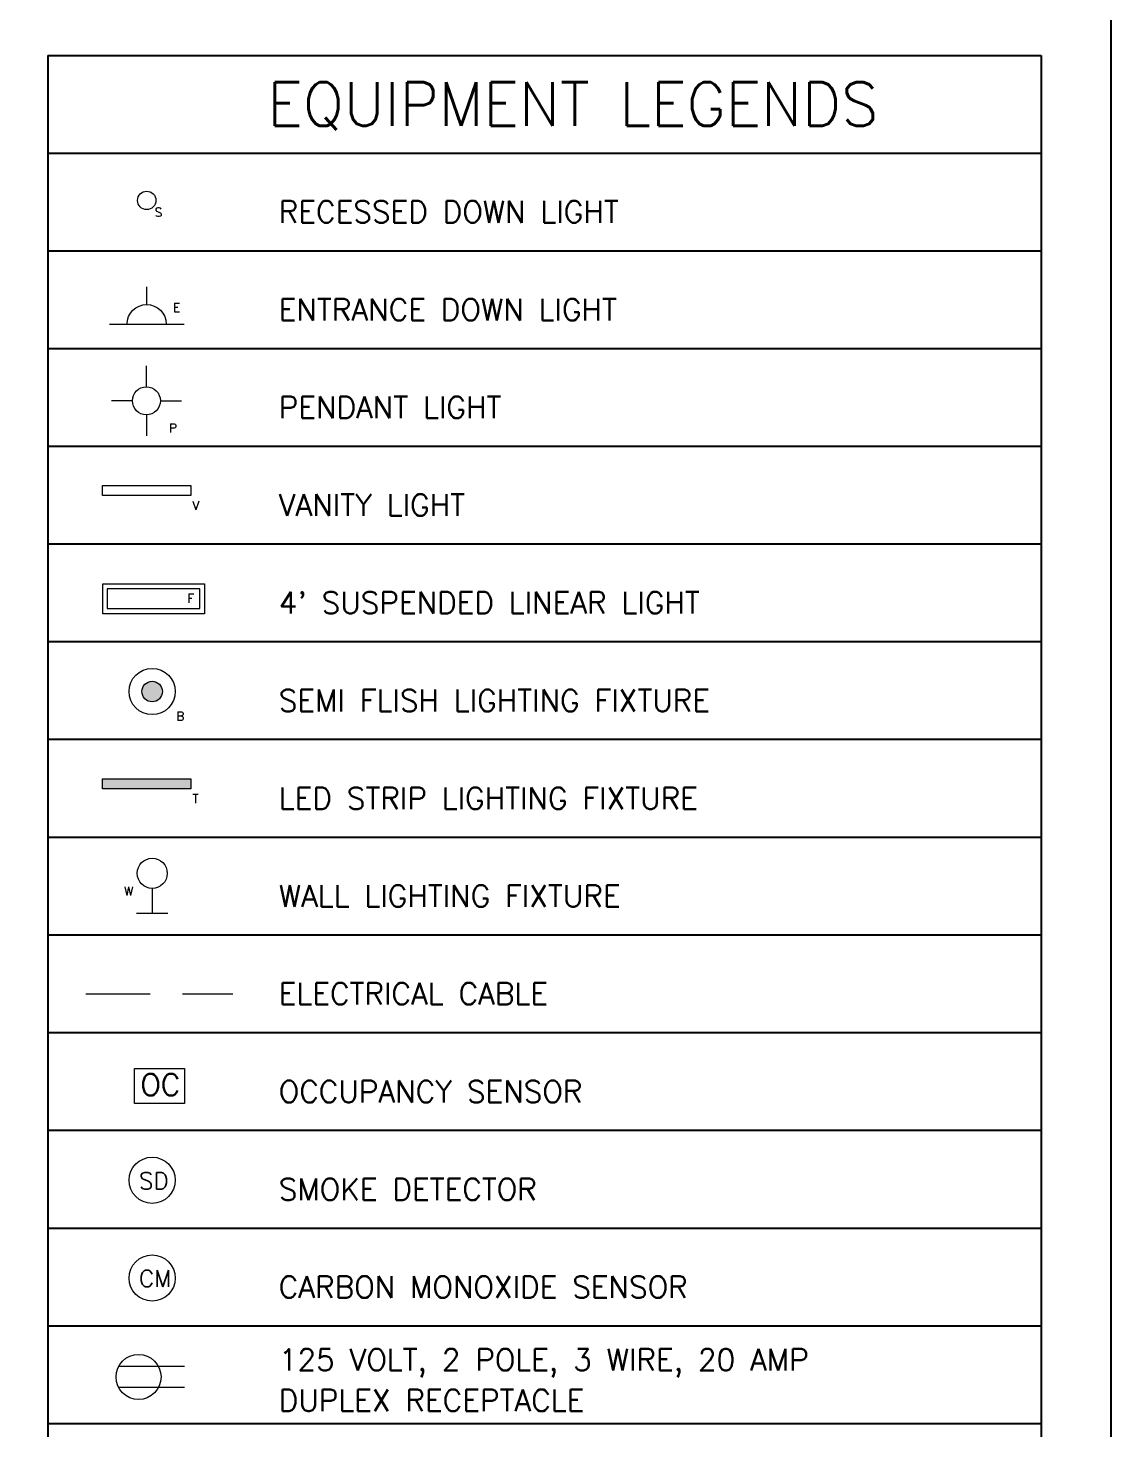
# Model space of a CAD drawing. Header units: millimetres. Extents: x 1591 to 1638, y 1324 to 1492.
# Drawn here: x 1634.23 to 1638.43, y 1481.2 to 1486.63 of the extents above; entities that cross this region are included whole.
import ezdxf
from ezdxf.enums import TextEntityAlignment as Align

# ---------------------------------------------------------------- set-up
doc = ezdxf.new("R2010")
doc.units = ezdxf.units.MM
doc.linetypes.add('HIDDEN', pattern=[0.375, 0.25, -0.125])
doc.linetypes.add('PLANTAS$0$HIDDEN', pattern=[0.375, 0.25, -0.125])
doc.layers.add('Electrico Salidas', color=160, linetype='Continuous', lineweight=15)
doc.layers.add('iluminacion', color=1, linetype='Continuous', lineweight=15)
for name, color, linetype in [('Plump', 7, 'Continuous'), ('TEXTM', 2, 'Continuous'), ('TEXTS', 1, 'Continuous')]:
    doc.layers.add(name, color=color, linetype=linetype)
doc.styles.add('TEXTM', font='romans9.shx')
doc.styles.add('TEXTS', font='romans9.shx')

# ---------------------------------------------------------------- blocks, each defined once
blk = doc.blocks.new('A$Cb34c378b')
at = {"layer": 'iluminacion', "lineweight": -2}
for p, q in [((0, 0.0942, 0), (0, 0.3955, 0)), ((0.1036, 0.1977, 0), (0.1977, 0.1977, 0)), ((0, 0, 0), (0, 0.0942, 0))]:
    blk.add_line(p, q, dxfattribs=at)
blk.add_arc((0, 0.1977, 0), 0.1036, 270, 90, dxfattribs=at)
blk = doc.blocks.new('A$Ca2bb7c67')
at = {"color": 1}
for p, q in [((0.262, 0.367, 0.36), (0.262, 0.525, 0.36)), ((0.158, 0.262, 0.36), (0, 0.262, 0.36)), ((0.367, 0.262, 0.36), (0.525, 0.262, 0.36)), ((0.262, 0.158, 0.36), (0.262, 0, 0.36))]:
    blk.add_line(p, q, dxfattribs=at)
blk.add_circle((0.262, 0.262, 0.36), 0.105, dxfattribs=at)
blk = doc.blocks.new('A$Cfbec699e')
at = {"color": 5}
for p, q in [((0.09, 0.513, 0.36), (0.09, 0.019, 0.36)), ((0.247, 0.513, 0.36), (0.247, 0.019, 0.36))]:
    blk.add_line(p, q, dxfattribs=at)
blk.add_circle((0.169, 0.169, 0.36), 0.169, dxfattribs=at)

msp = doc.modelspace()

# ---------------------------------------------------------------- hatches: boundary and pattern name
at = {"layer": 'iluminacion'}
h = msp.add_hatch(color=3, dxfattribs=at)
h.dxf.hatch_style = 1
h.paths.add_polyline_path([(1634.7511, 1484.06122, 1), (1634.67158, 1484.06122, 1)])
h = msp.add_hatch(color=256, dxfattribs=at)
h.dxf.hatch_style = 1
h.paths.add_polyline_path([(1634.86181, 1483.72302), (1634.51919, 1483.72302), (1634.51919, 1483.68472), (1634.86181, 1483.68472)])

# ---------------------------------------------------------------- linework, layer by layer
at = {"color": 0}
for p, q in [((1634.30655, 1486.52615, 0.35988), (1634.30655, 1485.76865, 0.35988)), ((1638.15701, 1486.52615, 0.35988), (1638.15701, 1473.8701, 0.35988)), ((1634.30655, 1486.1474, 0.35988), (1638.15701, 1486.1474, 0.35988)), ((1634.30655, 1485.76865, 0.35988), (1634.30655, 1473.8701, 0.35988)), ((1634.30655, 1485.76865, 0.35988), (1638.15701, 1485.76865, 0.35988)), ((1638.15701, 1485.38989, 0.35988), (1634.30655, 1485.38989, 0.35988)), ((1638.15701, 1485.01114, 0.35988), (1634.30655, 1485.01114, 0.35988)), ((1638.15701, 1484.63238, 0.35988), (1634.30655, 1484.63238, 0.35988)), ((1638.15701, 1484.25363, 0.35988), (1634.30655, 1484.25363, 0.35988)), ((1638.15701, 1483.87487, 0.35988), (1634.30655, 1483.87487, 0.35988)), ((1638.15701, 1483.49612, 0.35988), (1634.30655, 1483.49612, 0.35988)), ((1638.15701, 1483.11737, 0.35988), (1634.30655, 1483.11737, 0.35988)), ((1638.15701, 1482.73861, 0.35988), (1634.30655, 1482.73861, 0.35988)), ((1638.15701, 1482.35986, 0.35988), (1634.30655, 1482.35986, 0.35988)), ((1638.15701, 1481.9811, 0.35988), (1634.30655, 1481.9811, 0.35988)), ((1638.15701, 1481.60235, 0.35988), (1634.30655, 1481.60235, 0.35988)), ((1638.15701, 1481.22359, 0.35988), (1634.30655, 1481.22359, 0.35988))]:
    msp.add_line(p, q, dxfattribs=at)
for p, q in [((1634.30655, 1486.52615, 0.35988), (1638.15701, 1486.52615, 0.35988)), ((1634.30655, 1485.76865, 0.35988), (1638.15701, 1485.76865, 0.35988))]:
    msp.add_line(p, q)
at = {"layer": 'Electrico Salidas', "color": 0, "linetype": 'PLANTAS$0$HIDDEN'}
msp.add_line((1634.45406, 1482.88978, 0.174), (1635.0242, 1482.88978, 0.174), dxfattribs=at)
at = {"layer": 'iluminacion', "color": 32, "true_color": 0xcd6928}
for p, q in [((1634.7117, 1483.29864, 0.174), (1634.7117, 1483.20218, 0.174)), ((1634.65138, 1483.20218, 0.174), (1634.77203, 1483.20218, 0.174))]:
    msp.add_line(p, q, dxfattribs=at)
at = {"layer": 'iluminacion', "elevation": 0.174}
for points in [[(1634.51919, 1484.85928), (1634.86181, 1484.85928), (1634.86181, 1484.82099), (1634.51919, 1484.82099)], [(1634.51919, 1483.72302), (1634.86181, 1483.72302), (1634.86181, 1483.68472), (1634.51919, 1483.68472)]]:
    msp.add_lwpolyline(points, close=True, dxfattribs=at)
at = {"layer": 'iluminacion', "color": 0, "elevation": 0.174}
for points in [[(1634.91375, 1484.3621), (1634.52041, 1484.3621), (1634.52041, 1484.47832), (1634.91375, 1484.47832)], [(1634.89656, 1484.45981), (1634.53649, 1484.45981), (1634.53649, 1484.38312), (1634.89656, 1484.38312)], [(1634.64322, 1482.60051), (1634.83633, 1482.60051), (1634.83633, 1482.4651), (1634.64322, 1482.4651)]]:
    msp.add_lwpolyline(points, close=True, dxfattribs=at)
at = {"layer": 'iluminacion'}
msp.add_circle((1634.69029, 1485.96438, 0.42879), 0.0357, dxfattribs=at)
at = {"layer": 'iluminacion', "color": 3}
for centre, radius in [((1634.71134, 1484.06122, 0.174), 0.08946), ((1634.71134, 1484.06122, 0.174), 0.03976), ((1634.71134, 1482.16745, 0.174), 0.08946), ((1634.71134, 1481.7887, 0.174), 0.08946)]:
    msp.add_circle(centre, radius, dxfattribs=at)
at = {"layer": 'iluminacion', "color": 32, "true_color": 0xcd6928}
msp.add_circle((1634.7117, 1483.35696, 0.174), 0.05832, dxfattribs=at)
at = {"layer": 'Plump'}
msp.add_lwpolyline([(1638.42771, 1467.09624), (1605.44565, 1467.09624), (1605.44565, 1491.83279), (1638.42771, 1491.83279)], close=True, dxfattribs=at)

# ---------------------------------------------------------------- block references
at = {"layer": 'Electrico Salidas', "xscale": 0.5165055370629944, "yscale": 0.5165055370629944, "zscale": 0.5165055370629944, "rotation": 270}
msp.add_blockref('A$Cfbec699e', (1634.57145, 1481.49263, 0.174), dxfattribs=at)
at = {"layer": 'iluminacion', "color": 0, "xscale": -0.7321042113575733, "yscale": 0.7321042113575733, "zscale": 0.7321042113575733, "rotation": 270}
msp.add_blockref('A$Cb34c378b', (1634.54552, 1485.485, 0.42879), dxfattribs=at)
at = {"layer": 'iluminacion', "xscale": 0.5165055370629944, "yscale": 0.5165055370629944, "zscale": 0.5165055370629944}
msp.add_blockref('A$Ca2bb7c67', (1634.55386, 1485.05259, 0.174), dxfattribs=at)

# ---------------------------------------------------------------- texts
at = {"layer": 'TEXTM', "color": 0, "style": 'TEXTM'}
msp.add_text('EQUIPMENT LEGENDS', height=0.1684738, dxfattribs=at).set_placement((1636.34229, 1486.25356, 0.35988), align=Align.CENTER)
at = {"layer": 'TEXTS', "color": 0, "linetype": 'HIDDEN', "style": 'TEXTS'}
for s, height, p in [('RECESSED DOWN LIGHT', 0.0842369, (1635.20235, 1485.87811, 0.35988)), ('S', 0.03429, (1634.72123, 1485.90147, 0.24966)), ('ENTRANCE DOWN LIGHT', 0.0842369, (1635.20235, 1485.49936, 0.35988)), ('E', 0.03429, (1634.79274, 1485.53215, 0.24966)), ('PENDANT LIGHT', 0.0842369, (1635.20235, 1485.1206, 0.35988)), ('P', 0.03429, (1634.77712, 1485.0649, 0.24966)), ('VANITY LIGHT', 0.0842369, (1635.20235, 1484.74185, 0.35988)), ('V', 0.03429, (1634.86794, 1484.76529, 0.24966)), ('F', 0.03429, (1634.84735, 1484.40538, 0.24966)), ("4' SUSPENDED LINEAR LIGHT", 0.0842369, (1635.20235, 1484.36309, 0.35988)), ('SEMI FLISH LIGHTING FIXTURE', 0.0842369, (1635.20235, 1483.98434, 0.35988)), ('B', 0.03429, (1634.80558, 1483.94878, 0.24966)), ('LED STRIP LIGHTING FIXTURE', 0.0842369, (1635.20235, 1483.60558, 0.35988)), ('T', 0.03429, (1634.86794, 1483.62903, 0.24966)), ('W', 0.03429, (1634.60265, 1483.2707, 0.24966)), ('WALL LIGHTING FIXTURE', 0.0842369, (1635.20235, 1483.22683, 0.35988)), ('ELECTRICAL CABLE', 0.0842369, (1635.20235, 1482.84808, 0.35988)), ('OC', 0.084237, (1634.66553, 1482.4957, 0.35988)), ('OCCUPANCY SENSOR', 0.0842369, (1635.20235, 1482.46932, 0.35988)), ('SD', 0.065324, (1634.66062, 1482.13275, 0.31814)), ('SMOKE DETECTOR', 0.0842369, (1635.20235, 1482.09057, 0.35988)), ('CM', 0.065324, (1634.66062, 1481.754, 0.31814)), ('CARBON MONOXIDE SENSOR', 0.0842369, (1635.20235, 1481.71181, 0.35988)), ('125 VOLT, 2 POLE, 3 WIRE, 20 AMP', 0.0842369, (1635.20235, 1481.42976, 0.35988)), ('DUPLEX RECEPTACLE', 0.0842369, (1635.20235, 1481.27217, 0.35988))]:
    msp.add_text(s, height=height, dxfattribs=at).set_placement(p)

doc.saveas('drawing.dxf')
